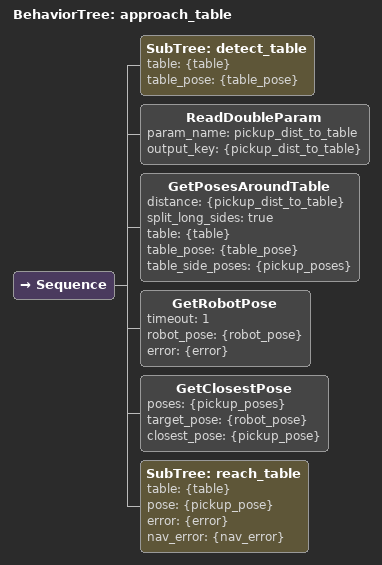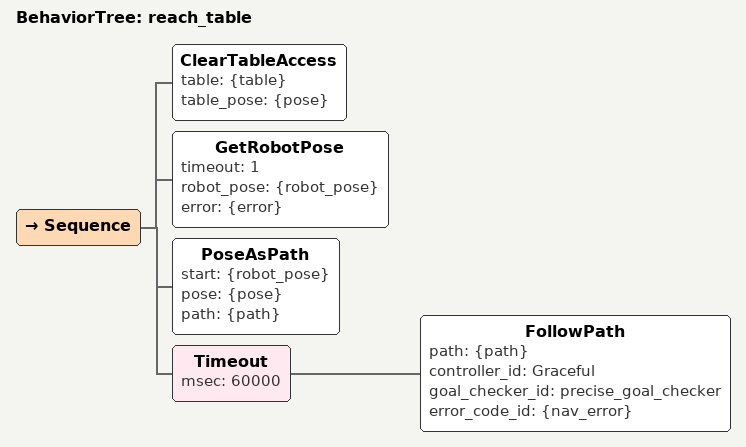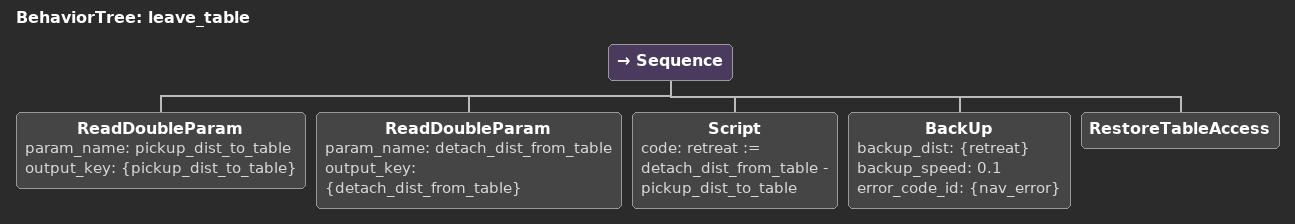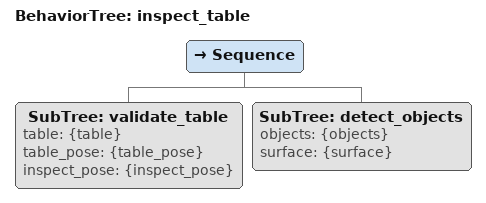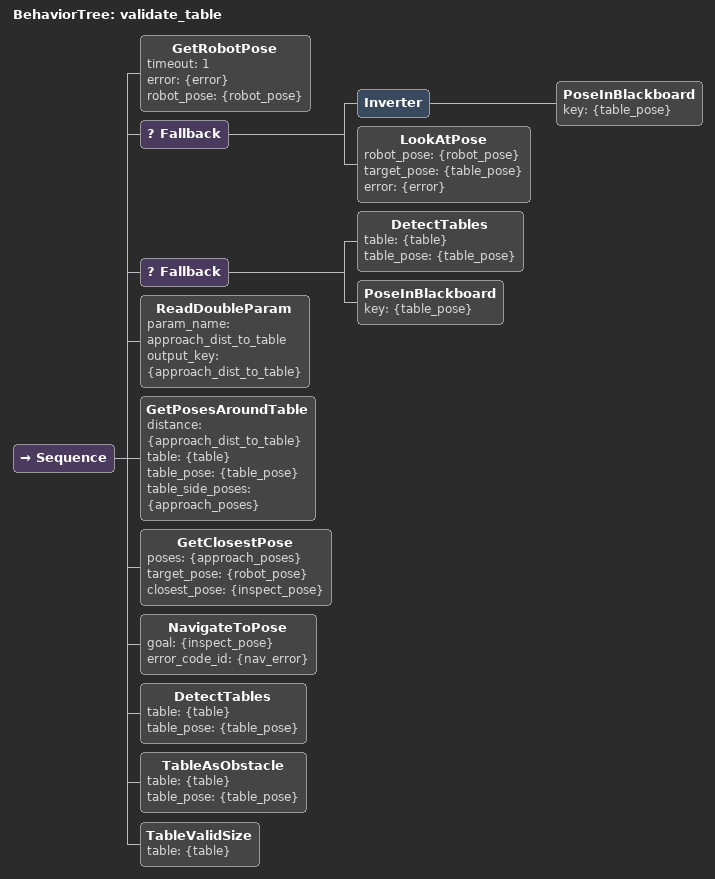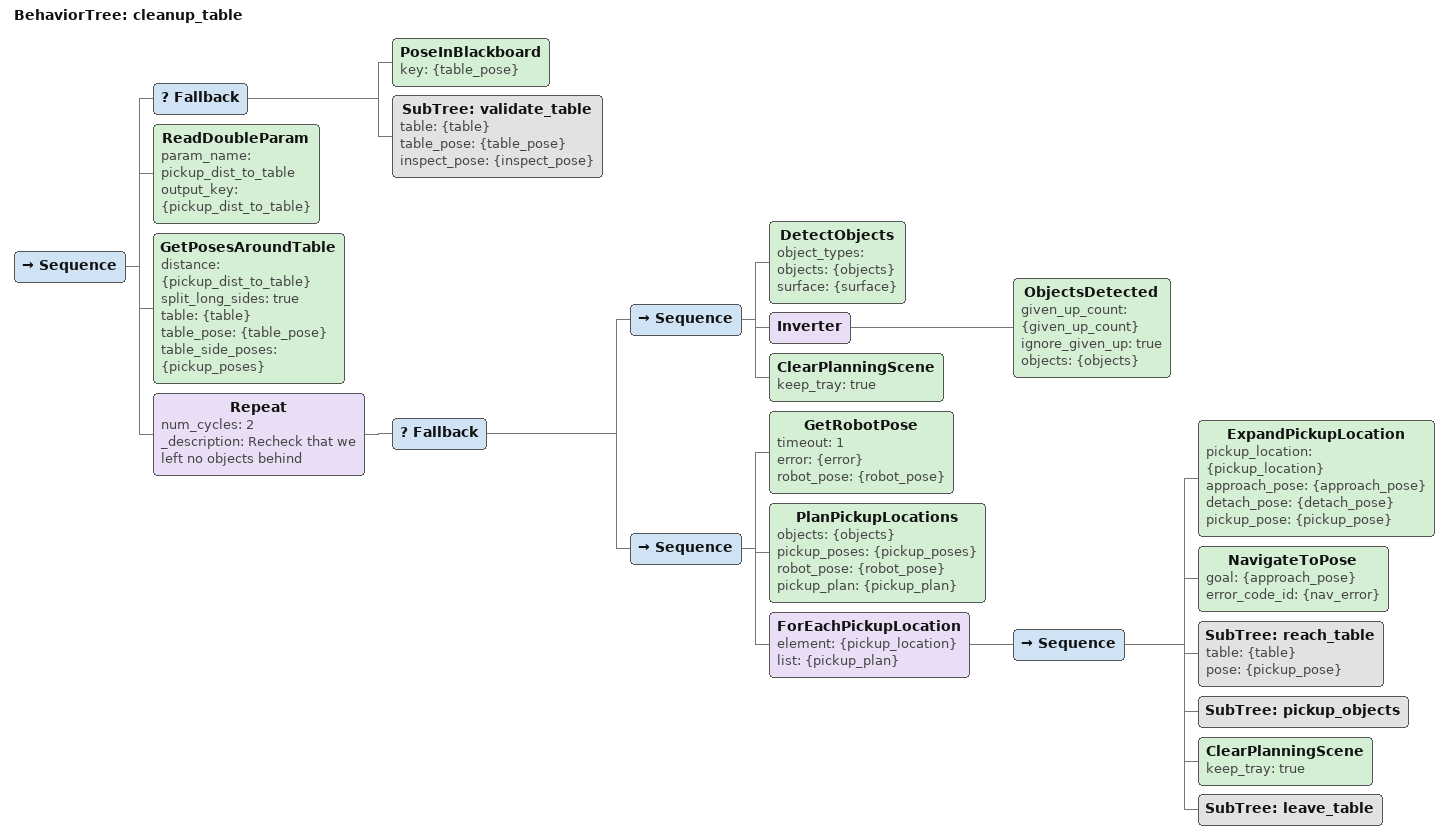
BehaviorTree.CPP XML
<?xml version="1.0" encoding="UTF-8"?>
<root BTCPP_format="4">
  <!--
    Everything done at a manipulation surface (normally a table).
  -->
  <include path="perception.xml"/>

  <include path="navigation.xml"/>

  <include path="pickup_objects.xml"/>

  <BehaviorTree ID="approach_table">
    <Sequence>
      <SubTree ID="detect_table"
               table="{table}"
               table_pose="{table_pose}"/>
      <ReadDoubleParam param_name="pickup_dist_to_table"
                       output_key="{pickup_dist_to_table}"/>
      <GetPosesAroundTable distance="{pickup_dist_to_table}"
                           split_long_sides="true"
                           table="{table}"
                           table_pose="{table_pose}"
                           table_side_poses="{pickup_poses}"/>
      <GetRobotPose timeout="1"
                    robot_pose="{robot_pose}"
                    error="{error}"/>
      <GetClosestPose poses="{pickup_poses}"
                      target_pose="{robot_pose}"
                      closest_pose="{pickup_pose}"/>
      <SubTree ID="reach_table"
               table="{table}"
               pose="{pickup_pose}"
               error="{error}"
               nav_error="{nav_error}"/>
    </Sequence>
  </BehaviorTree>

  <BehaviorTree ID="reach_table">
    <Sequence>
      <ClearTableAccess table="{table}"
                        table_pose="{pose}"/>
      <GetRobotPose timeout="1"
                    robot_pose="{robot_pose}"
                    error="{error}"/>
      <PoseAsPath start="{robot_pose}"
                  pose="{pose}"
                  path="{path}"/>
      <Timeout msec="60000">
        <FollowPath path="{path}"
                    controller_id="Graceful"
                    goal_checker_id="precise_goal_checker"
                    error_code_id="{nav_error}"/>
      </Timeout>
    </Sequence>
  </BehaviorTree>

  <BehaviorTree ID="leave_table">
    <Sequence>
      <ReadDoubleParam param_name="pickup_dist_to_table"
                       output_key="{pickup_dist_to_table}"/>
      <ReadDoubleParam param_name="detach_dist_from_table"
                       output_key="{detach_dist_from_table}"/>
      <Script code="retreat := detach_dist_from_table - pickup_dist_to_table"/>
      <BackUp backup_dist="{retreat}"
              backup_speed="0.1"
              error_code_id="{nav_error}"/>
      <RestoreTableAccess/>
    </Sequence>
  </BehaviorTree>

  <BehaviorTree ID="inspect_table">
    <Sequence>
      <SubTree ID="validate_table"
               table="{table}"
               table_pose="{table_pose}"
               inspect_pose="{inspect_pose}"/>
      <SubTree ID="detect_objects"
               objects="{objects}"
               surface="{surface}"/>
    </Sequence>
  </BehaviorTree>

  <BehaviorTree ID="validate_table">
    <Sequence>
      <GetRobotPose timeout="1"
                    error="{error}"
                    robot_pose="{robot_pose}"/>
      <Fallback>
        <Inverter>
          <PoseInBlackboard key="{table_pose}"/>
        </Inverter>
        <LookAtPose robot_pose="{robot_pose}"
                    target_pose="{table_pose}"
                    error="{error}"/>
      </Fallback>
      <Fallback>
        <DetectTables table="{table}"
                      table_pose="{table_pose}"/>
        <PoseInBlackboard key="{table_pose}"/>
      </Fallback>
      <ReadDoubleParam param_name="approach_dist_to_table"
                       output_key="{approach_dist_to_table}"/>
      <GetPosesAroundTable distance="{approach_dist_to_table}"
                           table="{table}"
                           table_pose="{table_pose}"
                           table_side_poses="{approach_poses}"/>
      <GetClosestPose poses="{approach_poses}"
                      target_pose="{robot_pose}"
                      closest_pose="{inspect_pose}"/>
      <NavigateToPose goal="{inspect_pose}"
                      error_code_id="{nav_error}"/>
      <DetectTables table="{table}"
                    table_pose="{table_pose}"/>
      <TableAsObstacle table="{table}"
                       table_pose="{table_pose}"/>
      <TableValidSize table="{table}"/>
    </Sequence>
  </BehaviorTree>

  <BehaviorTree ID="cleanup_table">
    <Sequence>
      <Fallback>
        <PoseInBlackboard key="{table_pose}"/>
        <SubTree ID="validate_table"
                 table="{table}"
                 table_pose="{table_pose}"
                 inspect_pose="{inspect_pose}"/>
      </Fallback>
      <ReadDoubleParam param_name="pickup_dist_to_table"
                       output_key="{pickup_dist_to_table}"/>
      <GetPosesAroundTable distance="{pickup_dist_to_table}"
                           split_long_sides="true"
                           table="{table}"
                           table_pose="{table_pose}"
                           table_side_poses="{pickup_poses}"/>
      <Repeat num_cycles="2"
              _description="Recheck that we left no objects behind">
        <Fallback>
          <Sequence>
            <DetectObjects object_types=""
                           objects="{objects}"
                           surface="{surface}"/>
            <Inverter>
              <ObjectsDetected given_up_count="{given_up_count}"
                               ignore_given_up="true"
                               objects="{objects}"/>
            </Inverter>
            <ClearPlanningScene keep_tray="true"/>
          </Sequence>
          <Sequence>
            <GetRobotPose timeout="1"
                          error="{error}"
                          robot_pose="{robot_pose}"/>
            <PlanPickupLocations objects="{objects}"
                                 pickup_poses="{pickup_poses}"
                                 robot_pose="{robot_pose}"
                                 pickup_plan="{pickup_plan}"/>
            <ForEachPickupLocation element="{pickup_location}"
                                   list="{pickup_plan}">
              <Sequence>
                <ExpandPickupLocation pickup_location="{pickup_location}"
                                      approach_pose="{approach_pose}"
                                      detach_pose="{detach_pose}"
                                      pickup_pose="{pickup_pose}"/>
                <NavigateToPose goal="{approach_pose}"
                                error_code_id="{nav_error}"/>
                <SubTree ID="reach_table"
                         table="{table}"
                         pose="{pickup_pose}"/>
                <SubTree ID="pickup_objects"/>
                <ClearPlanningScene keep_tray="true"/>
                <SubTree ID="leave_table"/>
              </Sequence>
            </ForEachPickupLocation>
          </Sequence>
        </Fallback>
      </Repeat>
    </Sequence>
  </BehaviorTree>
</root>
